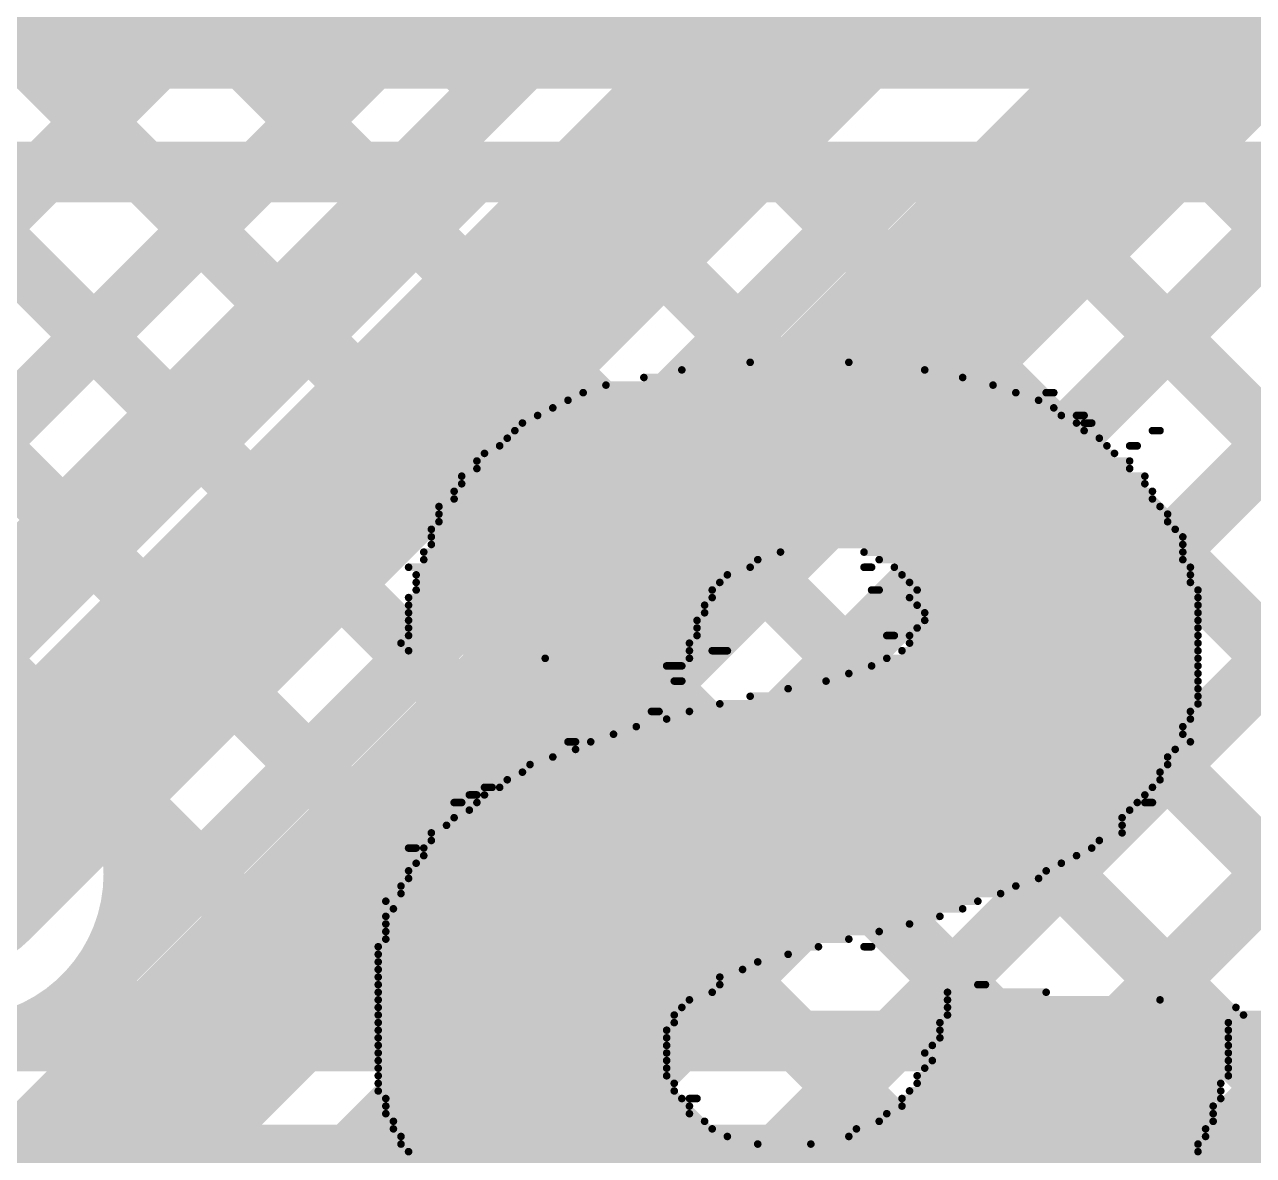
# Model space of a CAD drawing. Header units: millimetres. Extents: x 2.49 to 5.65, y 1.36 to 4.13.
# Drawn here: x 3.6254 to 3.7873, y 3.3569 to 3.5059 of the extents above; entities that cross this region are included whole.
import ezdxf

# ---------------------------------------------------------------- set-up
doc = ezdxf.new("R2010")
doc.units = ezdxf.units.MM
doc.header["$MEASUREMENT"] = 0
for name, color, linetype in [('BottomLayer', 5, 'Continuous'), ('BottomOverlay', 54, 'Continuous'), ('MultiLayer', 9, 'Continuous'), ('TopLayer', 1, 'Continuous')]:
    doc.layers.add(name, color=color, linetype=linetype)

msp = doc.modelspace()

# ---------------------------------------------------------------- linework, layer by layer
at = {"layer": 'BottomLayer'}
for points, const_width in [([(3.631, 3.353), (4.106, 3.828)], 0.025), ([(3.6545, 3.28681), (4.17219, 3.8045)], 0.008), ([(3.6545, 3.34327), (4.11573, 3.8045)], 0.008), ([(3.6545, 3.31509), (4.14391, 3.8045)], 0.008), ([(3.6545, 3.23024), (4.22876, 3.8045)], 0.008), ([(3.6545, 3.25852), (4.20048, 3.8045)], 0.008), ([(3.303, 3.18986), (3.8075, 3.69436)], 0.008), ([(3.303, 3.16158), (3.8075, 3.66608)], 0.008), ([(3.303, 3.1333), (3.8075, 3.6378)], 0.008), ([(3.43357, 3.6375), (3.63042, 3.44065)], 0.008), ([(3.46185, 3.6375), (3.64456, 3.45479)], 0.008), ([(3.49014, 3.6375), (3.6587, 3.46894)], 0.008), ([(3.51842, 3.6375), (3.67284, 3.48308)], 0.008), ([(3.54671, 3.6375), (3.68699, 3.49722)], 0.008), ([(3.60038, 3.41062), (3.8075, 3.61773)], 0.008), ([(3.617, 3.394), (3.831, 3.608)], 0.025), ([(3.79015, 3.47891), (4.756, 2.51306)], 0.008), ([(3.776, 3.46477), (4.756, 2.48477)], 0.008), ([(3.76186, 3.45063), (4.756, 2.45649)], 0.008), ([(3.74772, 3.43649), (4.756, 2.42821)], 0.008), ([(3.73358, 3.42234), (4.756, 2.39992)], 0.008), ([(3.71944, 3.4082), (4.756, 2.37164)], 0.008), ([(3.70529, 3.39406), (4.756, 2.34335)], 0.008), ([(3.69115, 3.37992), (4.756, 2.31507)], 0.008), ([(3.67701, 3.36577), (4.756, 2.28678)], 0.008), ([(3.631, 2.494), (3.631, 3.353)], 0.025)]:
    msp.add_lwpolyline(points, dxfattribs=dict(at, const_width=const_width))
for points, const_width in [([(3.68499, 3.49722, 1), (3.68899, 3.49722, 1)], 0.004), ([(3.67084, 3.48308, 1), (3.67484, 3.48308, 1)], 0.004), ([(3.78815, 3.47891, 1), (3.79215, 3.47891, 1)], 0.004), ([(3.6567, 3.46894, 1), (3.6607, 3.46894, 1)], 0.004), ([(3.774, 3.46477, 1), (3.778, 3.46477, 1)], 0.004), ([(3.64256, 3.45479, 1), (3.64656, 3.45479, 1)], 0.004), ([(3.75986, 3.45063, 1), (3.76386, 3.45063, 1)], 0.004), ([(3.62842, 3.44065, 1), (3.63242, 3.44065, 1)], 0.004), ([(3.74572, 3.43649, 1), (3.74972, 3.43649, 1)], 0.004), ([(3.73158, 3.42234, 1), (3.73558, 3.42234, 1)], 0.004), ([(3.71744, 3.4082, 1), (3.72144, 3.4082, 1)], 0.004), ([(3.61075, 3.394, 1), (3.62325, 3.394, 1)], 0.0125), ([(3.61109, 3.394, 1), (3.62291, 3.394, 1)], 0.01181), ([(3.70329, 3.39406, 1), (3.70729, 3.39406, 1)], 0.004), ([(3.68915, 3.37992, 1), (3.69315, 3.37992, 1)], 0.004), ([(3.67501, 3.36577, 1), (3.67901, 3.36577, 1)], 0.004), ([(3.62475, 3.353, 1), (3.63725, 3.353, 1)], 0.0125), ([(3.62475, 3.353, 1), (3.63725, 3.353, 1)], 0.0125)]:
    msp.add_lwpolyline(points, format="xyb", close=True, dxfattribs=dict(at, const_width=const_width))
at = {"layer": 'BottomOverlay', "const_width": 0.001}
for points in [[(3.721, 3.46143), (3.734, 3.46143)], [(3.707, 3.45943), (3.749, 3.45943)], [(3.712, 3.46043), (3.744, 3.46043)], [(3.702, 3.45843), (3.753, 3.45843)], [(3.697, 3.45643), (3.759, 3.45643)], [(3.699, 3.45743), (3.756, 3.45743)], [(3.76, 3.45743), (3.761, 3.45743)], [(3.693, 3.45443), (3.762, 3.45443)], [(3.695, 3.45543), (3.761, 3.45543)], [(3.764, 3.45443), (3.765, 3.45443)], [(3.691, 3.45343), (3.764, 3.45343)], [(3.765, 3.45343), (3.766, 3.45343)], [(3.689, 3.45143), (3.767, 3.45143)], [(3.69, 3.45243), (3.765, 3.45243)], [(3.774, 3.45243), (3.775, 3.45243)], [(3.688, 3.45043), (3.768, 3.45043)], [(3.771, 3.45043), (3.772, 3.45043)], [(3.685, 3.44843), (3.771, 3.44843)], [(3.686, 3.44943), (3.769, 3.44943)], [(3.683, 3.44643), (3.773, 3.44643)], [(3.685, 3.44743), (3.771, 3.44743)], [(3.683, 3.44543), (3.773, 3.44543)], [(3.682, 3.44443), (3.774, 3.44443)], [(3.682, 3.44343), (3.774, 3.44343)], [(3.68, 3.44243), (3.775, 3.44243)], [(3.68, 3.44143), (3.776, 3.44143)], [(3.68, 3.44043), (3.776, 3.44043)], [(3.679, 3.43943), (3.777, 3.43943)], [(3.679, 3.43843), (3.778, 3.43843)], [(3.679, 3.43743), (3.778, 3.43743)], [(3.678, 3.43643), (3.725, 3.43643)], [(3.678, 3.43543), (3.722, 3.43543)], [(3.736, 3.43643), (3.778, 3.43643)], [(3.738, 3.43543), (3.778, 3.43543)], [(3.676, 3.43443), (3.721, 3.43443)], [(3.677, 3.43343), (3.718, 3.43343)], [(3.736, 3.43443), (3.737, 3.43443)], [(3.74, 3.43443), (3.779, 3.43443)], [(3.741, 3.43343), (3.779, 3.43343)], [(3.677, 3.43243), (3.717, 3.43243)], [(3.742, 3.43243), (3.779, 3.43243)], [(3.676, 3.43043), (3.716, 3.43043)], [(3.677, 3.43143), (3.716, 3.43143)], [(3.737, 3.43143), (3.738, 3.43143)], [(3.742, 3.43043), (3.78, 3.43043)], [(3.743, 3.43143), (3.78, 3.43143)], [(3.676, 3.42943), (3.715, 3.42943)], [(3.676, 3.42843), (3.715, 3.42843)], [(3.743, 3.42943), (3.78, 3.42943)], [(3.744, 3.42843), (3.78, 3.42843)], [(3.676, 3.42743), (3.714, 3.42743)], [(3.744, 3.42743), (3.78, 3.42743)], [(3.676, 3.42643), (3.714, 3.42643)], [(3.676, 3.42543), (3.714, 3.42543)], [(3.739, 3.42543), (3.74, 3.42543)], [(3.742, 3.42543), (3.78, 3.42543)], [(3.743, 3.42643), (3.78, 3.42643)], [(3.675, 3.42443), (3.713, 3.42443)], [(3.742, 3.42443), (3.78, 3.42443)], [(3.676, 3.42343), (3.713, 3.42343)], [(3.694, 3.42243), (3.713, 3.42243)], [(3.716, 3.42343), (3.718, 3.42343)], [(3.739, 3.42243), (3.78, 3.42243)], [(3.741, 3.42343), (3.78, 3.42343)], [(3.71, 3.42143), (3.712, 3.42143)], [(3.734, 3.42043), (3.78, 3.42043)], [(3.737, 3.42143), (3.78, 3.42143)], [(3.711, 3.41943), (3.712, 3.41943)], [(3.731, 3.41943), (3.78, 3.41943)], [(3.721, 3.41743), (3.78, 3.41743)], [(3.726, 3.41843), (3.78, 3.41843)], [(3.717, 3.41643), (3.78, 3.41643)], [(3.708, 3.41543), (3.709, 3.41543)], [(3.71, 3.41443), (3.779, 3.41443)], [(3.713, 3.41543), (3.779, 3.41543)], [(3.703, 3.41243), (3.778, 3.41243)], [(3.706, 3.41343), (3.778, 3.41343)], [(3.697, 3.41143), (3.698, 3.41143)], [(3.7, 3.41143), (3.779, 3.41143)], [(3.695, 3.40943), (3.776, 3.40943)], [(3.698, 3.41043), (3.777, 3.41043)], [(3.691, 3.40743), (3.775, 3.40743)], [(3.692, 3.40843), (3.776, 3.40843)], [(3.689, 3.40643), (3.775, 3.40643)], [(3.684, 3.40443), (3.685, 3.40443)], [(3.686, 3.40543), (3.687, 3.40543)], [(3.686, 3.40443), (3.773, 3.40443)], [(3.688, 3.40543), (3.774, 3.40543)], [(3.682, 3.40343), (3.683, 3.40343)], [(3.685, 3.40343), (3.772, 3.40343)], [(3.773, 3.40343), (3.774, 3.40343)], [(3.682, 3.40143), (3.77, 3.40143)], [(3.684, 3.40243), (3.771, 3.40243)], [(3.679, 3.39943), (3.77, 3.39943)], [(3.681, 3.40043), (3.77, 3.40043)], [(3.679, 3.39843), (3.767, 3.39843)], [(3.676, 3.39743), (3.677, 3.39743)], [(3.678, 3.39743), (3.766, 3.39743)], [(3.678, 3.39643), (3.764, 3.39643)], [(3.676, 3.39443), (3.76, 3.39443)], [(3.677, 3.39543), (3.762, 3.39543)], [(3.676, 3.39343), (3.759, 3.39343)], [(3.675, 3.39243), (3.756, 3.39243)], [(3.675, 3.39143), (3.754, 3.39143)], [(3.673, 3.39043), (3.751, 3.39043)], [(3.673, 3.38843), (3.746, 3.38843)], [(3.674, 3.38943), (3.749, 3.38943)], [(3.673, 3.38743), (3.742, 3.38743)], [(3.673, 3.38643), (3.738, 3.38643)], [(3.673, 3.38543), (3.734, 3.38543)], [(3.672, 3.38443), (3.73, 3.38443)], [(3.672, 3.38343), (3.726, 3.38343)], [(3.736, 3.38443), (3.737, 3.38443)], [(3.672, 3.38243), (3.722, 3.38243)], [(3.672, 3.38143), (3.72, 3.38143)], [(3.672, 3.38043), (3.717, 3.38043)], [(3.672, 3.37943), (3.717, 3.37943)], [(3.672, 3.37843), (3.716, 3.37843)], [(3.747, 3.37843), (3.76, 3.37843)], [(3.751, 3.37943), (3.752, 3.37943)], [(3.672, 3.37743), (3.713, 3.37743)], [(3.747, 3.37743), (3.775, 3.37743)], [(3.672, 3.37643), (3.712, 3.37643)], [(3.672, 3.37543), (3.711, 3.37543)], [(3.747, 3.37643), (3.785, 3.37643)], [(3.747, 3.37543), (3.786, 3.37543)], [(3.672, 3.37443), (3.711, 3.37443)], [(3.672, 3.37343), (3.71, 3.37343)], [(3.746, 3.37443), (3.784, 3.37443)], [(3.746, 3.37343), (3.784, 3.37343)], [(3.672, 3.37243), (3.71, 3.37243)], [(3.746, 3.37243), (3.784, 3.37243)], [(3.672, 3.37143), (3.71, 3.37143)], [(3.672, 3.37043), (3.71, 3.37043)], [(3.744, 3.37043), (3.784, 3.37043)], [(3.745, 3.37143), (3.784, 3.37143)], [(3.672, 3.36943), (3.71, 3.36943)], [(3.745, 3.36943), (3.784, 3.36943)], [(3.672, 3.36843), (3.71, 3.36843)], [(3.672, 3.36743), (3.71, 3.36743)], [(3.743, 3.36743), (3.784, 3.36743)], [(3.744, 3.36843), (3.784, 3.36843)], [(3.672, 3.36643), (3.711, 3.36643)], [(3.672, 3.36543), (3.711, 3.36543)], [(3.742, 3.36543), (3.783, 3.36543)], [(3.743, 3.36643), (3.783, 3.36643)], [(3.673, 3.36443), (3.712, 3.36443)], [(3.713, 3.36443), (3.714, 3.36443)], [(3.741, 3.36443), (3.783, 3.36443)], [(3.673, 3.36343), (3.713, 3.36343)], [(3.673, 3.36243), (3.713, 3.36243)], [(3.739, 3.36243), (3.782, 3.36243)], [(3.741, 3.36343), (3.782, 3.36343)], [(3.674, 3.36143), (3.715, 3.36143)], [(3.674, 3.36043), (3.716, 3.36043)], [(3.735, 3.36043), (3.781, 3.36043)], [(3.738, 3.36143), (3.782, 3.36143)], [(3.675, 3.35943), (3.718, 3.35943)], [(3.734, 3.35943), (3.781, 3.35943)], [(3.675, 3.35843), (3.722, 3.35843)], [(3.676, 3.35743), (3.78, 3.35743)], [(3.729, 3.35843), (3.78, 3.35843)], [(3.675, 3.35643), (3.78, 3.35643)]]:
    msp.add_lwpolyline(points, dxfattribs=at)
at = {"layer": 'BottomOverlay', "const_width": 0.0005}
for points in [[(3.72075, 3.46143, 1), (3.72125, 3.46143, 1)], [(3.73375, 3.46143, 1), (3.73425, 3.46143, 1)], [(3.70675, 3.45943, 1), (3.70725, 3.45943, 1)], [(3.71175, 3.46043, 1), (3.71225, 3.46043, 1)], [(3.74375, 3.46043, 1), (3.74425, 3.46043, 1)], [(3.74875, 3.45943, 1), (3.74925, 3.45943, 1)], [(3.70175, 3.45843, 1), (3.70225, 3.45843, 1)], [(3.75275, 3.45843, 1), (3.75325, 3.45843, 1)], [(3.69675, 3.45643, 1), (3.69725, 3.45643, 1)], [(3.69875, 3.45743, 1), (3.69925, 3.45743, 1)], [(3.75575, 3.45743, 1), (3.75625, 3.45743, 1)], [(3.75875, 3.45643, 1), (3.75925, 3.45643, 1)], [(3.75975, 3.45743, 1), (3.76025, 3.45743, 1)], [(3.76075, 3.45743, 1), (3.76125, 3.45743, 1)], [(3.69275, 3.45443, 1), (3.69325, 3.45443, 1)], [(3.69475, 3.45543, 1), (3.69525, 3.45543, 1)], [(3.76075, 3.45543, 1), (3.76125, 3.45543, 1)], [(3.76175, 3.45443, 1), (3.76225, 3.45443, 1)], [(3.76375, 3.45443, 1), (3.76425, 3.45443, 1)], [(3.76475, 3.45443, 1), (3.76525, 3.45443, 1)], [(3.69075, 3.45343, 1), (3.69125, 3.45343, 1)], [(3.76375, 3.45343, 1), (3.76425, 3.45343, 1)], [(3.76475, 3.45343, 1), (3.76525, 3.45343, 1)], [(3.76575, 3.45343, 1), (3.76625, 3.45343, 1)], [(3.68875, 3.45143, 1), (3.68925, 3.45143, 1)], [(3.68975, 3.45243, 1), (3.69025, 3.45243, 1)], [(3.76475, 3.45243, 1), (3.76525, 3.45243, 1)], [(3.76675, 3.45143, 1), (3.76725, 3.45143, 1)], [(3.77375, 3.45243, 1), (3.77425, 3.45243, 1)], [(3.77475, 3.45243, 1), (3.77525, 3.45243, 1)], [(3.68775, 3.45043, 1), (3.68825, 3.45043, 1)], [(3.76775, 3.45043, 1), (3.76825, 3.45043, 1)], [(3.77075, 3.45043, 1), (3.77125, 3.45043, 1)], [(3.77175, 3.45043, 1), (3.77225, 3.45043, 1)], [(3.68475, 3.44843, 1), (3.68525, 3.44843, 1)], [(3.68575, 3.44943, 1), (3.68625, 3.44943, 1)], [(3.76875, 3.44943, 1), (3.76925, 3.44943, 1)], [(3.77075, 3.44843, 1), (3.77125, 3.44843, 1)], [(3.68275, 3.44643, 1), (3.68325, 3.44643, 1)], [(3.68475, 3.44743, 1), (3.68525, 3.44743, 1)], [(3.77075, 3.44743, 1), (3.77125, 3.44743, 1)], [(3.77275, 3.44643, 1), (3.77325, 3.44643, 1)], [(3.68275, 3.44543, 1), (3.68325, 3.44543, 1)], [(3.77275, 3.44543, 1), (3.77325, 3.44543, 1)], [(3.68175, 3.44443, 1), (3.68225, 3.44443, 1)], [(3.68175, 3.44343, 1), (3.68225, 3.44343, 1)], [(3.77375, 3.44443, 1), (3.77425, 3.44443, 1)], [(3.77375, 3.44343, 1), (3.77425, 3.44343, 1)], [(3.67975, 3.44243, 1), (3.68025, 3.44243, 1)], [(3.67975, 3.44143, 1), (3.68025, 3.44143, 1)], [(3.77475, 3.44243, 1), (3.77525, 3.44243, 1)], [(3.77575, 3.44143, 1), (3.77625, 3.44143, 1)], [(3.67975, 3.44043, 1), (3.68025, 3.44043, 1)], [(3.77575, 3.44043, 1), (3.77625, 3.44043, 1)], [(3.67875, 3.43943, 1), (3.67925, 3.43943, 1)], [(3.67875, 3.43843, 1), (3.67925, 3.43843, 1)], [(3.77675, 3.43943, 1), (3.77725, 3.43943, 1)], [(3.77775, 3.43843, 1), (3.77825, 3.43843, 1)], [(3.67875, 3.43743, 1), (3.67925, 3.43743, 1)], [(3.77775, 3.43743, 1), (3.77825, 3.43743, 1)], [(3.67775, 3.43643, 1), (3.67825, 3.43643, 1)], [(3.67775, 3.43543, 1), (3.67825, 3.43543, 1)], [(3.72175, 3.43543, 1), (3.72225, 3.43543, 1)], [(3.72475, 3.43643, 1), (3.72525, 3.43643, 1)], [(3.73575, 3.43643, 1), (3.73625, 3.43643, 1)], [(3.73775, 3.43543, 1), (3.73825, 3.43543, 1)], [(3.77775, 3.43643, 1), (3.77825, 3.43643, 1)], [(3.77775, 3.43543, 1), (3.77825, 3.43543, 1)], [(3.67575, 3.43443, 1), (3.67625, 3.43443, 1)], [(3.67675, 3.43343, 1), (3.67725, 3.43343, 1)], [(3.71775, 3.43343, 1), (3.71825, 3.43343, 1)], [(3.72075, 3.43443, 1), (3.72125, 3.43443, 1)], [(3.73575, 3.43443, 1), (3.73625, 3.43443, 1)], [(3.73675, 3.43443, 1), (3.73725, 3.43443, 1)], [(3.73975, 3.43443, 1), (3.74025, 3.43443, 1)], [(3.74075, 3.43343, 1), (3.74125, 3.43343, 1)], [(3.77875, 3.43443, 1), (3.77925, 3.43443, 1)], [(3.77875, 3.43343, 1), (3.77925, 3.43343, 1)], [(3.67675, 3.43243, 1), (3.67725, 3.43243, 1)], [(3.71675, 3.43243, 1), (3.71725, 3.43243, 1)], [(3.74175, 3.43243, 1), (3.74225, 3.43243, 1)], [(3.77875, 3.43243, 1), (3.77925, 3.43243, 1)], [(3.67575, 3.43043, 1), (3.67625, 3.43043, 1)], [(3.67675, 3.43143, 1), (3.67725, 3.43143, 1)], [(3.71575, 3.43143, 1), (3.71625, 3.43143, 1)], [(3.71575, 3.43043, 1), (3.71625, 3.43043, 1)], [(3.73675, 3.43143, 1), (3.73725, 3.43143, 1)], [(3.73775, 3.43143, 1), (3.73825, 3.43143, 1)], [(3.74175, 3.43043, 1), (3.74225, 3.43043, 1)], [(3.74275, 3.43143, 1), (3.74325, 3.43143, 1)], [(3.77975, 3.43143, 1), (3.78025, 3.43143, 1)], [(3.77975, 3.43043, 1), (3.78025, 3.43043, 1)], [(3.67575, 3.42943, 1), (3.67625, 3.42943, 1)], [(3.67575, 3.42843, 1), (3.67625, 3.42843, 1)], [(3.71475, 3.42943, 1), (3.71525, 3.42943, 1)], [(3.71475, 3.42843, 1), (3.71525, 3.42843, 1)], [(3.74275, 3.42943, 1), (3.74325, 3.42943, 1)], [(3.74375, 3.42843, 1), (3.74425, 3.42843, 1)], [(3.77975, 3.42943, 1), (3.78025, 3.42943, 1)], [(3.77975, 3.42843, 1), (3.78025, 3.42843, 1)], [(3.67575, 3.42743, 1), (3.67625, 3.42743, 1)], [(3.71375, 3.42743, 1), (3.71425, 3.42743, 1)], [(3.74375, 3.42743, 1), (3.74425, 3.42743, 1)], [(3.77975, 3.42743, 1), (3.78025, 3.42743, 1)], [(3.67575, 3.42643, 1), (3.67625, 3.42643, 1)], [(3.67575, 3.42543, 1), (3.67625, 3.42543, 1)], [(3.71375, 3.42643, 1), (3.71425, 3.42643, 1)], [(3.71375, 3.42543, 1), (3.71425, 3.42543, 1)], [(3.73875, 3.42543, 1), (3.73925, 3.42543, 1)], [(3.73975, 3.42543, 1), (3.74025, 3.42543, 1)], [(3.74175, 3.42543, 1), (3.74225, 3.42543, 1)], [(3.74275, 3.42643, 1), (3.74325, 3.42643, 1)], [(3.77975, 3.42643, 1), (3.78025, 3.42643, 1)], [(3.77975, 3.42543, 1), (3.78025, 3.42543, 1)], [(3.67475, 3.42443, 1), (3.67525, 3.42443, 1)], [(3.71275, 3.42443, 1), (3.71325, 3.42443, 1)], [(3.74175, 3.42443, 1), (3.74225, 3.42443, 1)], [(3.77975, 3.42443, 1), (3.78025, 3.42443, 1)], [(3.67575, 3.42343, 1), (3.67625, 3.42343, 1)], [(3.69375, 3.42243, 1), (3.69425, 3.42243, 1)], [(3.71275, 3.42343, 1), (3.71325, 3.42343, 1)], [(3.71275, 3.42243, 1), (3.71325, 3.42243, 1)], [(3.71575, 3.42343, 1), (3.71625, 3.42343, 1)], [(3.71775, 3.42343, 1), (3.71825, 3.42343, 1)], [(3.73875, 3.42243, 1), (3.73925, 3.42243, 1)], [(3.74075, 3.42343, 1), (3.74125, 3.42343, 1)], [(3.77975, 3.42343, 1), (3.78025, 3.42343, 1)], [(3.77975, 3.42243, 1), (3.78025, 3.42243, 1)], [(3.70975, 3.42143, 1), (3.71025, 3.42143, 1)], [(3.71175, 3.42143, 1), (3.71225, 3.42143, 1)], [(3.73375, 3.42043, 1), (3.73425, 3.42043, 1)], [(3.73675, 3.42143, 1), (3.73725, 3.42143, 1)], [(3.77975, 3.42143, 1), (3.78025, 3.42143, 1)], [(3.77975, 3.42043, 1), (3.78025, 3.42043, 1)], [(3.71075, 3.41943, 1), (3.71125, 3.41943, 1)], [(3.71175, 3.41943, 1), (3.71225, 3.41943, 1)], [(3.73075, 3.41943, 1), (3.73125, 3.41943, 1)], [(3.77975, 3.41943, 1), (3.78025, 3.41943, 1)], [(3.72075, 3.41743, 1), (3.72125, 3.41743, 1)], [(3.72575, 3.41843, 1), (3.72625, 3.41843, 1)], [(3.77975, 3.41843, 1), (3.78025, 3.41843, 1)], [(3.77975, 3.41743, 1), (3.78025, 3.41743, 1)], [(3.71675, 3.41643, 1), (3.71725, 3.41643, 1)], [(3.77975, 3.41643, 1), (3.78025, 3.41643, 1)], [(3.70775, 3.41543, 1), (3.70825, 3.41543, 1)], [(3.70875, 3.41543, 1), (3.70925, 3.41543, 1)], [(3.70975, 3.41443, 1), (3.71025, 3.41443, 1)], [(3.71275, 3.41543, 1), (3.71325, 3.41543, 1)], [(3.77875, 3.41543, 1), (3.77925, 3.41543, 1)], [(3.77875, 3.41443, 1), (3.77925, 3.41443, 1)], [(3.70275, 3.41243, 1), (3.70325, 3.41243, 1)], [(3.70575, 3.41343, 1), (3.70625, 3.41343, 1)], [(3.77775, 3.41343, 1), (3.77825, 3.41343, 1)], [(3.77775, 3.41243, 1), (3.77825, 3.41243, 1)], [(3.69675, 3.41143, 1), (3.69725, 3.41143, 1)], [(3.69775, 3.41143, 1), (3.69825, 3.41143, 1)], [(3.69975, 3.41143, 1), (3.70025, 3.41143, 1)], [(3.77875, 3.41143, 1), (3.77925, 3.41143, 1)], [(3.69475, 3.40943, 1), (3.69525, 3.40943, 1)], [(3.69775, 3.41043, 1), (3.69825, 3.41043, 1)], [(3.77575, 3.40943, 1), (3.77625, 3.40943, 1)], [(3.77675, 3.41043, 1), (3.77725, 3.41043, 1)], [(3.69075, 3.40743, 1), (3.69125, 3.40743, 1)], [(3.69175, 3.40843, 1), (3.69225, 3.40843, 1)], [(3.77475, 3.40743, 1), (3.77525, 3.40743, 1)], [(3.77575, 3.40843, 1), (3.77625, 3.40843, 1)], [(3.68875, 3.40643, 1), (3.68925, 3.40643, 1)], [(3.77475, 3.40643, 1), (3.77525, 3.40643, 1)], [(3.68375, 3.40443, 1), (3.68425, 3.40443, 1)], [(3.68475, 3.40443, 1), (3.68525, 3.40443, 1)], [(3.68575, 3.40543, 1), (3.68625, 3.40543, 1)], [(3.68575, 3.40443, 1), (3.68625, 3.40443, 1)], [(3.68675, 3.40543, 1), (3.68725, 3.40543, 1)], [(3.68775, 3.40543, 1), (3.68825, 3.40543, 1)], [(3.77275, 3.40443, 1), (3.77325, 3.40443, 1)], [(3.77375, 3.40543, 1), (3.77425, 3.40543, 1)], [(3.68175, 3.40343, 1), (3.68225, 3.40343, 1)], [(3.68275, 3.40343, 1), (3.68325, 3.40343, 1)], [(3.68475, 3.40343, 1), (3.68525, 3.40343, 1)], [(3.77175, 3.40343, 1), (3.77225, 3.40343, 1)], [(3.77275, 3.40343, 1), (3.77325, 3.40343, 1)], [(3.77375, 3.40343, 1), (3.77425, 3.40343, 1)], [(3.68175, 3.40143, 1), (3.68225, 3.40143, 1)], [(3.68375, 3.40243, 1), (3.68425, 3.40243, 1)], [(3.76975, 3.40143, 1), (3.77025, 3.40143, 1)], [(3.77075, 3.40243, 1), (3.77125, 3.40243, 1)], [(3.67875, 3.39943, 1), (3.67925, 3.39943, 1)], [(3.68075, 3.40043, 1), (3.68125, 3.40043, 1)], [(3.76975, 3.40043, 1), (3.77025, 3.40043, 1)], [(3.76975, 3.39943, 1), (3.77025, 3.39943, 1)], [(3.67875, 3.39843, 1), (3.67925, 3.39843, 1)], [(3.76675, 3.39843, 1), (3.76725, 3.39843, 1)], [(3.67575, 3.39743, 1), (3.67625, 3.39743, 1)], [(3.67675, 3.39743, 1), (3.67725, 3.39743, 1)], [(3.67775, 3.39743, 1), (3.67825, 3.39743, 1)], [(3.67775, 3.39643, 1), (3.67825, 3.39643, 1)], [(3.76375, 3.39643, 1), (3.76425, 3.39643, 1)], [(3.76575, 3.39743, 1), (3.76625, 3.39743, 1)], [(3.67575, 3.39443, 1), (3.67625, 3.39443, 1)], [(3.67675, 3.39543, 1), (3.67725, 3.39543, 1)], [(3.75975, 3.39443, 1), (3.76025, 3.39443, 1)], [(3.76175, 3.39543, 1), (3.76225, 3.39543, 1)], [(3.67575, 3.39343, 1), (3.67625, 3.39343, 1)], [(3.75875, 3.39343, 1), (3.75925, 3.39343, 1)], [(3.67475, 3.39243, 1), (3.67525, 3.39243, 1)], [(3.67475, 3.39143, 1), (3.67525, 3.39143, 1)], [(3.75375, 3.39143, 1), (3.75425, 3.39143, 1)], [(3.75575, 3.39243, 1), (3.75625, 3.39243, 1)], [(3.67275, 3.39043, 1), (3.67325, 3.39043, 1)], [(3.75075, 3.39043, 1), (3.75125, 3.39043, 1)], [(3.67275, 3.38843, 1), (3.67325, 3.38843, 1)], [(3.67375, 3.38943, 1), (3.67425, 3.38943, 1)], [(3.74575, 3.38843, 1), (3.74625, 3.38843, 1)], [(3.74875, 3.38943, 1), (3.74925, 3.38943, 1)], [(3.67275, 3.38743, 1), (3.67325, 3.38743, 1)], [(3.67275, 3.38643, 1), (3.67325, 3.38643, 1)], [(3.73775, 3.38643, 1), (3.73825, 3.38643, 1)], [(3.74175, 3.38743, 1), (3.74225, 3.38743, 1)], [(3.67275, 3.38543, 1), (3.67325, 3.38543, 1)], [(3.73375, 3.38543, 1), (3.73425, 3.38543, 1)], [(3.67175, 3.38443, 1), (3.67225, 3.38443, 1)], [(3.67175, 3.38343, 1), (3.67225, 3.38343, 1)], [(3.72575, 3.38343, 1), (3.72625, 3.38343, 1)], [(3.72975, 3.38443, 1), (3.73025, 3.38443, 1)], [(3.73575, 3.38443, 1), (3.73625, 3.38443, 1)], [(3.73675, 3.38443, 1), (3.73725, 3.38443, 1)], [(3.67175, 3.38243, 1), (3.67225, 3.38243, 1)], [(3.72175, 3.38243, 1), (3.72225, 3.38243, 1)], [(3.67175, 3.38143, 1), (3.67225, 3.38143, 1)], [(3.67175, 3.38043, 1), (3.67225, 3.38043, 1)], [(3.71675, 3.38043, 1), (3.71725, 3.38043, 1)], [(3.71975, 3.38143, 1), (3.72025, 3.38143, 1)], [(3.67175, 3.37943, 1), (3.67225, 3.37943, 1)], [(3.67175, 3.37843, 1), (3.67225, 3.37843, 1)], [(3.71575, 3.37843, 1), (3.71625, 3.37843, 1)], [(3.71675, 3.37943, 1), (3.71725, 3.37943, 1)], [(3.74675, 3.37843, 1), (3.74725, 3.37843, 1)], [(3.75075, 3.37943, 1), (3.75125, 3.37943, 1)], [(3.75175, 3.37943, 1), (3.75225, 3.37943, 1)], [(3.75975, 3.37843, 1), (3.76025, 3.37843, 1)], [(3.67175, 3.37743, 1), (3.67225, 3.37743, 1)], [(3.71275, 3.37743, 1), (3.71325, 3.37743, 1)], [(3.74675, 3.37743, 1), (3.74725, 3.37743, 1)], [(3.77475, 3.37743, 1), (3.77525, 3.37743, 1)], [(3.67175, 3.37643, 1), (3.67225, 3.37643, 1)], [(3.67175, 3.37543, 1), (3.67225, 3.37543, 1)], [(3.71075, 3.37543, 1), (3.71125, 3.37543, 1)], [(3.71175, 3.37643, 1), (3.71225, 3.37643, 1)], [(3.74675, 3.37643, 1), (3.74725, 3.37643, 1)], [(3.74675, 3.37543, 1), (3.74725, 3.37543, 1)], [(3.78475, 3.37643, 1), (3.78525, 3.37643, 1)], [(3.78575, 3.37543, 1), (3.78625, 3.37543, 1)], [(3.67175, 3.37443, 1), (3.67225, 3.37443, 1)], [(3.67175, 3.37343, 1), (3.67225, 3.37343, 1)], [(3.70975, 3.37343, 1), (3.71025, 3.37343, 1)], [(3.71075, 3.37443, 1), (3.71125, 3.37443, 1)], [(3.74575, 3.37443, 1), (3.74625, 3.37443, 1)], [(3.74575, 3.37343, 1), (3.74625, 3.37343, 1)], [(3.78375, 3.37443, 1), (3.78425, 3.37443, 1)], [(3.78375, 3.37343, 1), (3.78425, 3.37343, 1)], [(3.67175, 3.37243, 1), (3.67225, 3.37243, 1)], [(3.70975, 3.37243, 1), (3.71025, 3.37243, 1)], [(3.74575, 3.37243, 1), (3.74625, 3.37243, 1)], [(3.78375, 3.37243, 1), (3.78425, 3.37243, 1)], [(3.67175, 3.37143, 1), (3.67225, 3.37143, 1)], [(3.67175, 3.37043, 1), (3.67225, 3.37043, 1)], [(3.70975, 3.37143, 1), (3.71025, 3.37143, 1)], [(3.70975, 3.37043, 1), (3.71025, 3.37043, 1)], [(3.74375, 3.37043, 1), (3.74425, 3.37043, 1)], [(3.74475, 3.37143, 1), (3.74525, 3.37143, 1)], [(3.78375, 3.37143, 1), (3.78425, 3.37143, 1)], [(3.78375, 3.37043, 1), (3.78425, 3.37043, 1)], [(3.67175, 3.36943, 1), (3.67225, 3.36943, 1)], [(3.70975, 3.36943, 1), (3.71025, 3.36943, 1)], [(3.74475, 3.36943, 1), (3.74525, 3.36943, 1)], [(3.78375, 3.36943, 1), (3.78425, 3.36943, 1)], [(3.67175, 3.36843, 1), (3.67225, 3.36843, 1)], [(3.67175, 3.36743, 1), (3.67225, 3.36743, 1)], [(3.70975, 3.36843, 1), (3.71025, 3.36843, 1)], [(3.70975, 3.36743, 1), (3.71025, 3.36743, 1)], [(3.74275, 3.36743, 1), (3.74325, 3.36743, 1)], [(3.74375, 3.36843, 1), (3.74425, 3.36843, 1)], [(3.78375, 3.36843, 1), (3.78425, 3.36843, 1)], [(3.78375, 3.36743, 1), (3.78425, 3.36743, 1)], [(3.67175, 3.36643, 1), (3.67225, 3.36643, 1)], [(3.67175, 3.36543, 1), (3.67225, 3.36543, 1)], [(3.71075, 3.36643, 1), (3.71125, 3.36643, 1)], [(3.71075, 3.36543, 1), (3.71125, 3.36543, 1)], [(3.74175, 3.36543, 1), (3.74225, 3.36543, 1)], [(3.74275, 3.36643, 1), (3.74325, 3.36643, 1)], [(3.78275, 3.36643, 1), (3.78325, 3.36643, 1)], [(3.78275, 3.36543, 1), (3.78325, 3.36543, 1)], [(3.67275, 3.36443, 1), (3.67325, 3.36443, 1)], [(3.71175, 3.36443, 1), (3.71225, 3.36443, 1)], [(3.71275, 3.36443, 1), (3.71325, 3.36443, 1)], [(3.71375, 3.36443, 1), (3.71425, 3.36443, 1)], [(3.74075, 3.36443, 1), (3.74125, 3.36443, 1)], [(3.78275, 3.36443, 1), (3.78325, 3.36443, 1)], [(3.67275, 3.36343, 1), (3.67325, 3.36343, 1)], [(3.67275, 3.36243, 1), (3.67325, 3.36243, 1)], [(3.71275, 3.36343, 1), (3.71325, 3.36343, 1)], [(3.71275, 3.36243, 1), (3.71325, 3.36243, 1)], [(3.73875, 3.36243, 1), (3.73925, 3.36243, 1)], [(3.74075, 3.36343, 1), (3.74125, 3.36343, 1)], [(3.78175, 3.36343, 1), (3.78225, 3.36343, 1)], [(3.78175, 3.36243, 1), (3.78225, 3.36243, 1)], [(3.67375, 3.36143, 1), (3.67425, 3.36143, 1)], [(3.67375, 3.36043, 1), (3.67425, 3.36043, 1)], [(3.71475, 3.36143, 1), (3.71525, 3.36143, 1)], [(3.71575, 3.36043, 1), (3.71625, 3.36043, 1)], [(3.73475, 3.36043, 1), (3.73525, 3.36043, 1)], [(3.73775, 3.36143, 1), (3.73825, 3.36143, 1)], [(3.78075, 3.36043, 1), (3.78125, 3.36043, 1)], [(3.78175, 3.36143, 1), (3.78225, 3.36143, 1)], [(3.67475, 3.35943, 1), (3.67525, 3.35943, 1)], [(3.71775, 3.35943, 1), (3.71825, 3.35943, 1)], [(3.73375, 3.35943, 1), (3.73425, 3.35943, 1)], [(3.78075, 3.35943, 1), (3.78125, 3.35943, 1)], [(3.67475, 3.35843, 1), (3.67525, 3.35843, 1)], [(3.67575, 3.35743, 1), (3.67625, 3.35743, 1)], [(3.72175, 3.35843, 1), (3.72225, 3.35843, 1)], [(3.72875, 3.35843, 1), (3.72925, 3.35843, 1)], [(3.77975, 3.35843, 1), (3.78025, 3.35843, 1)], [(3.77975, 3.35743, 1), (3.78025, 3.35743, 1)]]:
    msp.add_lwpolyline(points, format="xyb", close=True, dxfattribs=at)
at = {"layer": 'MultiLayer', "const_width": 0.01181}
msp.add_lwpolyline([(3.61109, 3.394, 1), (3.62291, 3.394, 1)], format="xyb", close=True, dxfattribs=at)
at = {"layer": 'TopLayer'}
for points, const_width in [([(3.375, 3.5035), (4.31549, 3.5035)], 0.012), ([(3.4175, 3.4865), (4.30845, 3.4865)], 0.008), ([(3.55242, 3.411), (3.62792, 3.4865)], 0.008), ([(3.55628, 3.4865), (3.63013, 3.41265)], 0.008), ([(3.5807, 3.411), (3.65621, 3.4865)], 0.008), ([(3.58456, 3.4865), (3.69907, 3.372)], 0.008), ([(3.61285, 3.4865), (3.72735, 3.372)], 0.008), ([(3.61468, 3.41669), (3.68449, 3.4865)], 0.008), ([(3.63468, 3.40841), (3.71278, 3.4865)], 0.008), ([(3.63613, 3.38157), (3.74106, 3.4865)], 0.008), ([(3.64113, 3.4865), (3.75564, 3.372)], 0.008), ([(3.65484, 3.372), (3.76935, 3.4865)], 0.008), ([(3.66942, 3.4865), (3.78392, 3.372)], 0.008), ([(3.68313, 3.372), (3.79763, 3.4865)], 0.008), ([(3.6977, 3.4865), (3.81221, 3.372)], 0.008), ([(3.71141, 3.372), (3.82591, 3.4865)], 0.008), ([(3.72599, 3.4865), (3.84049, 3.372)], 0.008), ([(3.73969, 3.372), (3.8542, 3.4865)], 0.008), ([(3.75427, 3.4865), (3.86877, 3.372)], 0.008), ([(3.76798, 3.372), (3.88248, 3.4865)], 0.008), ([(3.78255, 3.4865), (3.89706, 3.372)], 0.008), ([(3.63565, 3.40713), (3.67078, 3.372)], 0.008), ([(3.63479, 3.37972), (3.6425, 3.372)], 0.008), ([(3.62656, 3.372), (3.62943, 3.37487)], 0.008), ([(3.62303, 3.372), (4.404, 3.372)], 0.008), ([(3.33, 3.355), (4.404, 3.355)], 0.012)]:
    msp.add_lwpolyline(points, dxfattribs=dict(at, const_width=const_width))
for points, const_width in [([(3.62592, 3.4865, 1), (3.62992, 3.4865, 1)], 0.004), ([(3.63913, 3.4865, 1), (3.64313, 3.4865, 1)], 0.004), ([(3.65421, 3.4865, 1), (3.65821, 3.4865, 1)], 0.004), ([(3.66742, 3.4865, 1), (3.67142, 3.4865, 1)], 0.004), ([(3.68249, 3.4865, 1), (3.68649, 3.4865, 1)], 0.004), ([(3.6957, 3.4865, 1), (3.6997, 3.4865, 1)], 0.004), ([(3.71078, 3.4865, 1), (3.71478, 3.4865, 1)], 0.004), ([(3.72399, 3.4865, 1), (3.72799, 3.4865, 1)], 0.004), ([(3.73906, 3.4865, 1), (3.74306, 3.4865, 1)], 0.004), ([(3.75227, 3.4865, 1), (3.75627, 3.4865, 1)], 0.004), ([(3.76735, 3.4865, 1), (3.77135, 3.4865, 1)], 0.004), ([(3.78055, 3.4865, 1), (3.78455, 3.4865, 1)], 0.004), ([(3.62813, 3.41265, 1), (3.63213, 3.41265, 1)], 0.004), ([(3.63268, 3.40841, 1), (3.63668, 3.40841, 1)], 0.004), ([(3.63365, 3.40713, 1), (3.63765, 3.40713, 1)], 0.004), ([(3.61109, 3.394, 1), (3.62291, 3.394, 1)], 0.01181), ([(3.63781, 3.394, 1), (3.64181, 3.394, 1)], 0.004), ([(3.63781, 3.394, 1), (3.64181, 3.394, 1)], 0.004), ([(3.63413, 3.38157, 1), (3.63813, 3.38157, 1)], 0.004), ([(3.63279, 3.37972, 1), (3.63679, 3.37972, 1)], 0.004), ([(3.62743, 3.37487, 1), (3.63143, 3.37487, 1)], 0.004), ([(3.62103, 3.372, 1), (3.62503, 3.372, 1)], 0.004), ([(3.62103, 3.372, 1), (3.62503, 3.372, 1)], 0.004), ([(3.62456, 3.372, 1), (3.62856, 3.372, 1)], 0.004), ([(3.6405, 3.372, 1), (3.6445, 3.372, 1)], 0.004), ([(3.65284, 3.372, 1), (3.65684, 3.372, 1)], 0.004), ([(3.66878, 3.372, 1), (3.67278, 3.372, 1)], 0.004), ([(3.68113, 3.372, 1), (3.68513, 3.372, 1)], 0.004), ([(3.69707, 3.372, 1), (3.70107, 3.372, 1)], 0.004), ([(3.70941, 3.372, 1), (3.71341, 3.372, 1)], 0.004), ([(3.72535, 3.372, 1), (3.72935, 3.372, 1)], 0.004), ([(3.73769, 3.372, 1), (3.74169, 3.372, 1)], 0.004), ([(3.75364, 3.372, 1), (3.75764, 3.372, 1)], 0.004), ([(3.76598, 3.372, 1), (3.76998, 3.372, 1)], 0.004), ([(3.78192, 3.372, 1), (3.78592, 3.372, 1)], 0.004)]:
    msp.add_lwpolyline(points, format="xyb", close=True, dxfattribs=dict(at, const_width=const_width))
at = {"layer": 'TopLayer', "const_width": 0.008}
for points in [[(3.60179, 3.411, -0.648286), (3.63981, 3.394)], [(3.63981, 3.394, -0.337879), (3.62303, 3.372)]]:
    msp.add_lwpolyline(points, format="xyb", dxfattribs=at)

doc.saveas('drawing.dxf')
